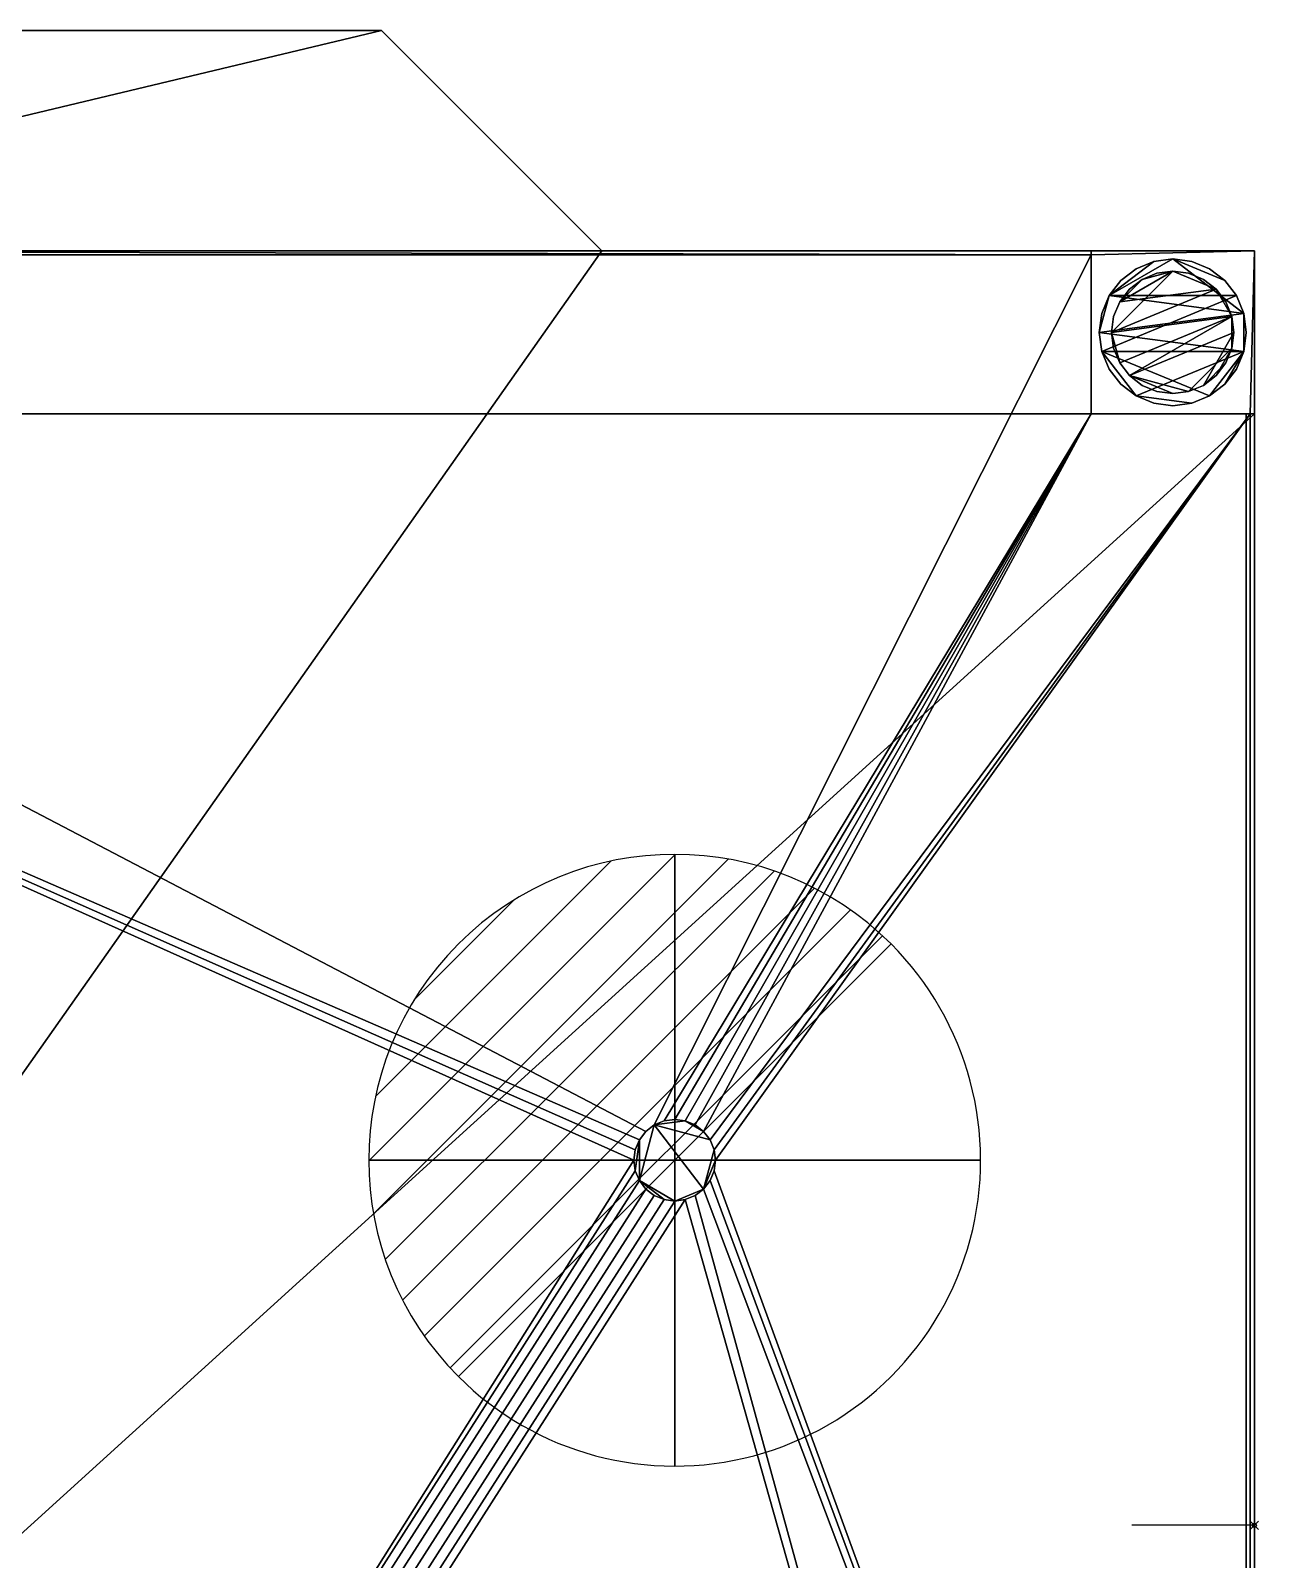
# Model space of a CAD drawing. Header units: millimetres. Extents: x -1 to 1080, y -1245 to 0.
# Drawn here: x 300 to 601, y -374.9 to 0 of the extents above; entities that cross this region are included whole.
import ezdxf

# ---------------------------------------------------------------- set-up
doc = ezdxf.new("R2010")
doc.units = ezdxf.units.MM
doc.header["$PDMODE"] = 35
for name, color, linetype in [('IQ_200_2D', 1, 'Continuous'), ('IQ_200_3D', 1, 'Continuous'), ('IQ_204_2D', 7, 'Continuous'), ('IQ_204_3D', 7, 'Continuous')]:
    doc.layers.add(name, color=color, linetype=linetype)
doc.layers.add('IQ_CON_DRAIN_INT', color=7, linetype='Continuous', lineweight=25)
doc.layers.add('IQ_CURTAIN_3D', color=7, linetype='Continuous', transparency=0.9)
doc.layers.add('IQ_INS_3D', color=3, linetype='Continuous', lineweight=25, plot=False)

# ---------------------------------------------------------------- blocks, each defined once
blk = doc.blocks.new('*X4')
at = {"color": 0}
for p, q in [((313.993, 2209.039), (321.505, 2216.552)), ((314.108, 2207.74), (322.804, 2216.436)), ((314.158, 2210.619), (319.926, 2216.386)), ((314.399, 2206.617), (323.928, 2216.145)), ((314.821, 2205.625), (324.919, 2215.723)), ((315.101, 2212.976), (317.568, 2215.443)), ((315.354, 2204.743), (325.801, 2215.191)), ((315.985, 2203.96), (326.584, 2214.559))]:
    blk.add_line(p, q, dxfattribs=at)
blk = doc.blocks.new('drain')
blk.add_line((-2.121, -2.121), (2.121, 2.121))
at = {"extrusion": (-1, 0, 0)}
blk.add_line((0, 2.121, -2.121), (0, -2.121, 2.121), dxfattribs=at)
at = {"extrusion": (0, -1, 0)}
blk.add_line((-2.121, 0, -2.121), (2.121, 0, 2.121), dxfattribs=at)
at = {"extrusion": (-1, 0, 0)}
for start, end in [(45, 225), (225, 45)]:
    blk.add_arc((0, 0), 3, start, end, dxfattribs=at)
for start, end in [(45, 225), (225, 45)]:
    blk.add_arc((0, 0), 3, start, end)
at = {"extrusion": (0, -1, 0)}
for start, end in [(45, 225), (225, 45)]:
    blk.add_arc((0, 0), 3, start, end, dxfattribs=at)
at = {"xscale": 0.4000000000000909, "yscale": 0.4000000000000909, "zscale": 0.4000000000000909}
blk.add_blockref('*X4', (-128.597, -883.621), dxfattribs=at)
at = {"extrusion": (-1, 0, 0), "xscale": 0.3999999999999773, "yscale": 0.3999999999999773, "zscale": 0.3999999999999773}
blk.add_blockref('*X4', (-128.597, -883.621), dxfattribs=at)
at = {"extrusion": (0, -1, 0), "xscale": 0.4000000000000909, "yscale": 0.4000000000000909, "zscale": 0.4000000000000909}
blk.add_blockref('*X4', (-128.597, -883.621), dxfattribs=at)

msp = doc.modelspace()

# ---------------------------------------------------------------- linework, layer by layer
at = {"layer": 'IQ_200_2D', "linetype": 'Continuous'}
for p, q in [((214, 0), (386, 0)), ((386, 0), (440, -54)), ((0, -54), (600, -54)), ((600, -54), (600, -679))]:
    msp.add_line(p, q, dxfattribs=at)
at = {"layer": 'IQ_204_2D'}
msp.add_line((600, -366.5), (570, -366.5), dxfattribs=at)
at = {"layer": 'IQ_CURTAIN_3D'}
for p, q in [((600, -125.25, 898.97), (600, -125.25, 1369.03)), ((600, -170.25, 898.97), (600, -170.25, 1369.03)), ((600, -232.75, 898.97), (600, -232.75, 1369.03)), ((600, -295.25, 898.97), (600, -295.25, 1369.03)), ((600, -357.75, 898.97), (600, -357.75, 1369.03))]:
    msp.add_line(p, q, dxfattribs=at)
at = {"layer": 'IQ_INS_3D'}
msp.add_point((600, -366.5), dxfattribs=at)

# ---------------------------------------------------------------- block references
at = {"layer": 'IQ_CON_DRAIN_INT', "xscale": 25, "yscale": 25, "zscale": 25}
msp.add_blockref('drain', (457.9, -277), dxfattribs=at)

# ---------------------------------------------------------------- meshes
at = {"layer": 'IQ_200_3D'}
mesh = msp.add_polyface(dxfattribs=at)
corners = [(0, -54, 1450), (0, -679, 1450), (600, -679, 1450), (600, -54, 1450), (440, -54, 1450), (386, 0, 1450), (214, 0, 1450), (160, -54, 1450)]
mesh.append_faces([[corners[k] for k in face] for face in [(4, 1, 2, 3), (1, 7, 0), (7, 5, 6)]], dxfattribs={"vtx0": -1})
mesh.append_faces([[corners[k] for k in face] for face in [(4, 5, 7, 1)]], dxfattribs={"vtx1": -1, "vtx2": -1, "vtx3": -1})
mesh = msp.add_polyface(dxfattribs=at)
corners = [(600, -54, 725), (600, -679, 725), (560, -679, 725), (560, -725, 725), (40, -725, 725), (40, -679, 725), (0, -679, 725), (0, -54, 725), (160, -54, 725), (214, 0, 725), (386, 0, 725), (440, -54, 725), (1, -639, 725), (40, -639, 725), (40, -678, 725), (560, -678, 725), (560, -639, 725), (599, -639, 725), (599, -94, 725), (560, -94, 725), (560, -55, 725), (40, -55, 725), (40, -94, 725), (1, -94, 725)]
mesh.append_faces([[corners[k] for k in face] for face in [(11, 8, 9, 10)]], dxfattribs={"vtx0": -1})
mesh.append_faces([[corners[k] for k in face] for face in [(23, 7, 21, 22), (20, 0, 18, 19)]], dxfattribs={"vtx0": -1, "vtx1": -1})
mesh.append_faces([[corners[k] for k in face] for face in [(6, 12, 14, 5)]], dxfattribs={"vtx0": -1, "vtx1": -1, "vtx2": -1})
mesh.append_faces([[corners[k] for k in face] for face in [(20, 8, 11, 0)]], dxfattribs={"vtx0": -1, "vtx1": -1, "vtx3": -1})
mesh.append_faces([[corners[k] for k in face] for face in [(7, 23, 12, 6), (8, 20, 21, 7)]], dxfattribs={"vtx0": -1, "vtx2": -1})
mesh.append_faces([[corners[k] for k in face] for face in [(2, 4, 5, 15)]], dxfattribs={"vtx0": -1, "vtx2": -1, "vtx3": -1})
mesh.append_faces([[corners[k] for k in face] for face in [(13, 14, 12)]], dxfattribs={"vtx1": -1})
mesh.append_faces([[corners[k] for k in face] for face in [(14, 15, 5)]], dxfattribs={"vtx1": -1, "vtx2": -1})
mesh.append_faces([[corners[k] for k in face] for face in [(1, 2, 15, 17)]], dxfattribs={"vtx1": -1, "vtx2": -1, "vtx3": -1})
mesh.append_faces([[corners[k] for k in face] for face in [(17, 18, 0, 1)]], dxfattribs={"vtx1": -1, "vtx3": -1})
mesh.append_faces([[corners[k] for k in face] for face in [(15, 16, 17), (2, 3, 4)]], dxfattribs={"vtx2": -1})
mesh = msp.add_polyface(dxfattribs=at)
corners = [(386, 0, 1450), (386, 0, 725), (214, 0, 725), (214, 0, 1450)]
mesh.append_faces([[corners[k] for k in face] for face in [(0, 1, 2, 3)]])
mesh = msp.add_polyface(dxfattribs=at)
corners = [(440, -54, 1450), (440, -54, 725), (386, 0, 725), (386, 0, 1450)]
mesh.append_faces([[corners[k] for k in face] for face in [(0, 1, 2, 3)]])
mesh = msp.add_polyface(dxfattribs=at)
corners = [(600, -54, 1450), (600, -54, 725), (440, -54, 725), (440, -54, 1450), (0, -54, 725), (0, -54, 1450), (160, -54, 1450), (160, -54, 725)]
mesh.append_faces([[corners[k] for k in face] for face in [(2, 3, 0, 1), (4, 5, 6, 7)]])
mesh = msp.add_polyface(dxfattribs=at)
corners = [(1, -639, 201.37), (1, -94, 201.37), (40, -94, 201.37), (40, -55, 201.37), (560, -55, 201.37), (560, -94, 201.37), (599, -94, 201.37), (599, -639, 201.37), (560, -639, 201.37), (560, -678, 201.37), (40, -678, 201.37), (40, -639, 201.37), (141, -553.9, 201.37), (141.34, -556.49, 201.37), (142.34, -558.9, 201.37), (143.93, -560.97, 201.37), (146, -562.56, 201.37), (148.41, -563.56, 201.37), (151, -563.9, 201.37), (153.59, -563.56, 201.37), (156, -562.56, 201.37), (158.07, -560.97, 201.37), (159.66, -558.9, 201.37), (160.66, -556.49, 201.37), (161, -553.9, 201.37), (160.66, -551.31, 201.37), (159.66, -548.9, 201.37), (158.07, -546.83, 201.37), (156, -545.24, 201.37), (153.59, -544.24, 201.37), (151, -543.9, 201.37), (148.41, -544.24, 201.37), (146, -545.24, 201.37), (143.93, -546.83, 201.37), (142.34, -548.9, 201.37), (141.34, -551.31, 201.37), (201, -553.9, 201.37), (201.34, -556.49, 201.37), (202.34, -558.9, 201.37), (203.93, -560.97, 201.37), (206, -562.56, 201.37), (208.41, -563.56, 201.37), (211, -563.9, 201.37), (213.59, -563.56, 201.37), (216, -562.56, 201.37), (218.07, -560.97, 201.37), (219.66, -558.9, 201.37), (220.66, -556.49, 201.37), (221, -553.9, 201.37), (220.66, -551.31, 201.37), (219.66, -548.9, 201.37), (218.07, -546.83, 201.37), (216, -545.24, 201.37), (213.59, -544.24, 201.37), (211, -543.9, 201.37), (208.41, -544.24, 201.37), (206, -545.24, 201.37), (203.93, -546.83, 201.37), (202.34, -548.9, 201.37), (201.34, -551.31, 201.37), (291, -523.9, 201.37), (291.34, -526.49, 201.37), (292.34, -528.9, 201.37), (293.93, -530.97, 201.37), (296, -532.56, 201.37), (298.41, -533.56, 201.37), (301, -533.9, 201.37), (303.59, -533.56, 201.37), (306, -532.56, 201.37), (308.07, -530.97, 201.37), (309.66, -528.9, 201.37), (310.66, -526.49, 201.37), (311, -523.9, 201.37), (310.66, -521.31, 201.37), (309.66, -518.9, 201.37), (308.07, -516.83, 201.37), (306, -515.24, 201.37), (303.59, -514.24, 201.37), (301, -513.9, 201.37), (298.41, -514.24, 201.37), (296, -515.24, 201.37), (293.93, -516.83, 201.37), (292.34, -518.9, 201.37), (291.34, -521.31, 201.37), (447.9, -277, 201.37), (448.24, -279.59, 201.37), (449.24, -282, 201.37), (450.83, -284.07, 201.37), (452.9, -285.66, 201.37), (455.31, -286.66, 201.37), (457.9, -287, 201.37), (460.49, -286.66, 201.37), (462.9, -285.66, 201.37), (464.97, -284.07, 201.37), (466.56, -282, 201.37), (467.56, -279.59, 201.37), (467.9, -277, 201.37), (467.56, -274.41, 201.37), (466.56, -272, 201.37), (464.97, -269.93, 201.37), (462.9, -268.34, 201.37), (460.49, -267.34, 201.37), (457.9, -267, 201.37), (455.31, -267.34, 201.37), (452.9, -268.34, 201.37), (450.83, -269.93, 201.37), (449.24, -272, 201.37), (448.24, -274.41, 201.37)]
mesh.append_faces([[corners[k] for k in face] for face in [(70, 8, 69), (71, 8, 70), (62, 49, 61), (102, 5, 101), (95, 7, 94), (85, 79, 84), (92, 8, 91), (21, 40, 20), (14, 11, 13), (58, 27, 57), (35, 0, 34)]], dxfattribs={"vtx0": -1, "vtx1": -1})
mesh.append_faces([[corners[k] for k in face] for face in [(80, 2, 84, 79)]], dxfattribs={"vtx0": -1, "vtx1": -1, "vtx2": -1})
mesh.append_faces([[corners[k] for k in face] for face in [(80, 54, 30, 2)]], dxfattribs={"vtx0": -1, "vtx1": -1, "vtx2": -1, "vtx3": -1})
mesh.append_faces([[corners[k] for k in face] for face in [(50, 60, 61, 49), (52, 82, 83, 51), (54, 80, 81, 53), (51, 83, 60, 50), (104, 4, 5, 103), (6, 97, 98), (2, 107, 84), (53, 81, 82, 52), (20, 40, 41, 19), (11, 16, 17, 10), (28, 56, 57, 27), (29, 55, 56, 28), (2, 30, 31)]], dxfattribs={"vtx0": -1, "vtx2": -1})
mesh.append_faces([[corners[k] for k in face] for face in [(44, 66, 67, 9), (8, 72, 73, 91)]], dxfattribs={"vtx0": -1, "vtx2": -1, "vtx3": -1})
mesh.append_faces([[corners[k] for k in face] for face in [(67, 68, 9), (71, 72, 8), (96, 97, 6), (93, 94, 7), (100, 101, 5), (99, 100, 5), (102, 103, 5), (106, 107, 2), (42, 43, 10), (44, 45, 66), (18, 19, 10), (17, 18, 10), (15, 16, 11), (14, 15, 11), (12, 13, 11), (31, 32, 2)]], dxfattribs={"vtx1": -1, "vtx2": -1})
mesh.append_faces([[corners[k] for k in face] for face in [(41, 42, 10, 19)]], dxfattribs={"vtx1": -1, "vtx2": -1, "vtx3": -1})
mesh.append_faces([[corners[k] for k in face] for face in [(8, 9, 68, 69), (7, 8, 92, 93), (74, 75, 89, 90), (73, 74, 90, 91), (75, 76, 88, 89), (65, 66, 45, 46), (64, 65, 46, 47), (62, 63, 48, 49), (63, 64, 47, 48), (78, 79, 85, 86), (77, 78, 86, 87), (76, 77, 87, 88), (95, 96, 6, 7), (5, 6, 98, 99), (104, 105, 3, 4), (105, 106, 2, 3), (43, 44, 9, 10), (39, 40, 21, 22), (38, 39, 22, 23), (37, 38, 23, 24), (36, 37, 24, 25), (35, 12, 11, 0), (59, 36, 25, 26), (58, 59, 26, 27), (54, 55, 29, 30), (32, 33, 1, 2), (33, 34, 0, 1)]], dxfattribs={"vtx1": -1, "vtx3": -1})
mesh = msp.add_polyface(dxfattribs=at)
corners = [(40, -55, 201.37), (40, -55, 725), (560, -55, 725), (560, -55, 201.37)]
mesh.append_faces([[corners[k] for k in face] for face in [(0, 1, 2, 3)]])
mesh = msp.add_polyface(dxfattribs=at)
corners = [(560, -54, 725), (560, -94, 725), (600, -94, 725), (600, -54, 725)]
mesh.append_faces([[corners[k] for k in face] for face in [(0, 1, 2, 3)]])
mesh = msp.add_polyface(dxfattribs=at)
corners = [(600, -94, 75), (560, -94, 75), (560, -54, 75), (600, -54, 75)]
mesh.append_faces([[corners[k] for k in face] for face in [(0, 1, 2, 3)]])
mesh = msp.add_polyface(dxfattribs=at)
corners = [(600, -54, 725), (600, -54, 75), (560, -54, 75), (560, -54, 725)]
mesh.append_faces([[corners[k] for k in face] for face in [(0, 1, 2, 3)]])
mesh = msp.add_polyface(dxfattribs=at)
corners = [(560, -54, 725), (560, -54, 75), (560, -94, 75), (560, -94, 725)]
mesh.append_faces([[corners[k] for k in face] for face in [(0, 1, 2, 3)]])
mesh = msp.add_polyface(dxfattribs=at)
corners = [(560, -55, 201.37), (560, -55, 725), (560, -94, 725), (560, -94, 201.37)]
mesh.append_faces([[corners[k] for k in face] for face in [(0, 1, 2, 3)]])
mesh = msp.add_polyface(dxfattribs=at)
corners = [(562, -74, 5), (562.61, -78.66, 5), (564.41, -83, 5), (567.27, -86.73, 5), (571, -89.59, 5), (575.34, -91.39, 5), (580, -92, 5), (584.66, -91.39, 5), (589, -89.59, 5), (592.73, -86.73, 5), (595.59, -83, 5), (597.39, -78.66, 5), (598, -74, 5), (597.39, -69.34, 5), (595.59, -65, 5), (592.73, -61.27, 5), (589, -58.41, 5), (584.66, -56.61, 5), (580, -56, 5), (575.34, -56.61, 5), (571, -58.41, 5), (567.27, -61.27, 5), (564.41, -65, 5), (562.61, -69.34, 5)]
mesh.append_faces([[corners[k] for k in face] for face in [(11, 8, 9, 10)]], dxfattribs={"vtx0": -1})
mesh.append_faces([[corners[k] for k in face] for face in [(4, 7, 8, 11), (11, 0, 1, 4), (13, 18, 19, 22)]], dxfattribs={"vtx0": -1, "vtx2": -1, "vtx3": -1})
mesh.append_faces([[corners[k] for k in face] for face in [(0, 11, 12, 13)]], dxfattribs={"vtx0": -1, "vtx3": -1})
mesh.append_faces([[corners[k] for k in face] for face in [(2, 3, 4, 1), (16, 17, 18, 15)]], dxfattribs={"vtx2": -1})
mesh.append_faces([[corners[k] for k in face] for face in [(13, 14, 15, 18), (22, 23, 0, 13)]], dxfattribs={"vtx2": -1, "vtx3": -1})
mesh.append_faces([[corners[k] for k in face] for face in [(4, 5, 6, 7), (19, 20, 21, 22)]], dxfattribs={"vtx3": -1})
mesh = msp.add_polyface(dxfattribs=at)
corners = [(562, -74), (562.61, -69.34), (564.41, -65), (567.27, -61.27), (571, -58.41), (575.34, -56.61), (580, -56), (584.66, -56.61), (589, -58.41), (592.73, -61.27), (595.59, -65), (597.39, -69.34), (598, -74), (597.39, -78.66), (595.59, -83), (592.73, -86.73), (589, -89.59), (584.66, -91.39), (580, -92), (575.34, -91.39), (571, -89.59), (567.27, -86.73), (564.41, -83), (562.61, -78.66)]
mesh.append_faces([[corners[k] for k in face] for face in [(2, 0, 1), (15, 13, 14), (13, 11, 12)]], dxfattribs={"vtx0": -1})
mesh.append_faces([[corners[k] for k in face] for face in [(16, 23, 13, 15)]], dxfattribs={"vtx0": -1, "vtx1": -1, "vtx2": -1})
mesh.append_faces([[corners[k] for k in face] for face in [(2, 10, 23, 0)]], dxfattribs={"vtx0": -1, "vtx1": -1, "vtx3": -1})
mesh.append_faces([[corners[k] for k in face] for face in [(2, 5, 6)]], dxfattribs={"vtx0": -1, "vtx2": -1})
mesh.append_faces([[corners[k] for k in face] for face in [(23, 10, 11, 13), (23, 16, 17, 20)]], dxfattribs={"vtx0": -1, "vtx2": -1, "vtx3": -1})
mesh.append_faces([[corners[k] for k in face] for face in [(9, 10, 2, 6)]], dxfattribs={"vtx1": -1, "vtx2": -1, "vtx3": -1})
mesh.append_faces([[corners[k] for k in face] for face in [(3, 4, 5, 2), (18, 19, 20, 17)]], dxfattribs={"vtx2": -1})
mesh.append_faces([[corners[k] for k in face] for face in [(6, 7, 8, 9), (20, 21, 22, 23)]], dxfattribs={"vtx3": -1})
mesh = msp.add_polyface(dxfattribs=at)
corners = [(562, -74, 5), (562.61, -69.34, 5), (564.41, -65, 5), (567.27, -61.27, 5), (571, -58.41, 5), (575.34, -56.61, 5), (580, -56, 5), (584.66, -56.61, 5), (589, -58.41, 5), (592.73, -61.27, 5), (595.59, -65, 5), (597.39, -69.34, 5), (598, -74, 5), (598, -74), (597.39, -69.34), (595.59, -65), (592.73, -61.27), (589, -58.41), (584.66, -56.61), (580, -56), (575.34, -56.61), (571, -58.41), (567.27, -61.27), (564.41, -65), (562.61, -69.34), (562, -74)]
mesh.append_faces([[corners[k] for k in face] for face in [(13, 14, 11, 12), (0, 1, 24, 25)]], dxfattribs={"vtx1": -1})
mesh.append_faces([[corners[k] for k in face] for face in [(14, 15, 10, 11), (16, 17, 8, 9), (15, 16, 9, 10), (17, 18, 7, 8), (6, 7, 18, 19), (19, 20, 5, 6), (20, 21, 4, 5), (22, 23, 2, 3), (21, 22, 3, 4), (23, 24, 1, 2)]], dxfattribs={"vtx1": -1, "vtx3": -1})
mesh = msp.add_polyface(dxfattribs=at)
corners = [(600, -54, 1450), (600, -679, 1450), (600, -679, 725), (600, -54, 725), (600, -639, 850), (600, -639, 1370), (600, -94, 1370), (600, -94, 850)]
mesh.append_faces([[corners[k] for k in face] for face in [(1, 5, 6, 0), (0, 6, 7, 3)]], dxfattribs={"vtx0": -1, "vtx2": -1})
mesh.append_faces([[corners[k] for k in face] for face in [(4, 5, 1, 2), (7, 4, 2, 3)]], dxfattribs={"vtx1": -1, "vtx3": -1})
mesh = msp.add_polyface(dxfattribs=at)
corners = [(600, -94, 725), (600, -94, 75), (600, -54, 75), (600, -54, 725)]
mesh.append_faces([[corners[k] for k in face] for face in [(0, 1, 2, 3)]])
mesh = msp.add_polyface(dxfattribs=at)
corners = [(565, -74, 75), (565.51, -77.88, 75), (567.01, -81.5, 75), (569.39, -84.61, 75), (572.5, -86.99, 75), (576.12, -88.49, 75), (580, -89, 75), (583.88, -88.49, 75), (587.5, -86.99, 75), (590.61, -84.61, 75), (592.99, -81.5, 75), (594.49, -77.88, 75), (595, -74, 75), (594.49, -70.12, 75), (592.99, -66.5, 75), (590.61, -63.39, 75), (587.5, -61.01, 75), (583.88, -59.51, 75), (580, -59, 75), (576.12, -59.51, 75), (572.5, -61.01, 75), (569.39, -63.39, 75), (567.01, -66.5, 75), (565.51, -70.12, 75)]
mesh.append_faces([[corners[k] for k in face] for face in [(10, 8, 9), (22, 20, 21)]], dxfattribs={"vtx0": -1})
mesh.append_faces([[corners[k] for k in face] for face in [(7, 3, 6)]], dxfattribs={"vtx0": -1, "vtx1": -1})
mesh.append_faces([[corners[k] for k in face] for face in [(22, 15, 18, 20)]], dxfattribs={"vtx0": -1, "vtx1": -1, "vtx2": -1, "vtx3": -1})
mesh.append_faces([[corners[k] for k in face] for face in [(13, 2, 3, 12)]], dxfattribs={"vtx0": -1, "vtx2": -1})
mesh.append_faces([[corners[k] for k in face] for face in [(3, 7, 8, 12)]], dxfattribs={"vtx0": -1, "vtx2": -1, "vtx3": -1})
mesh.append_faces([[corners[k] for k in face] for face in [(17, 18, 15, 16), (19, 20, 18)]], dxfattribs={"vtx1": -1})
mesh.append_faces([[corners[k] for k in face] for face in [(11, 12, 8, 10)]], dxfattribs={"vtx1": -1, "vtx2": -1})
mesh.append_faces([[corners[k] for k in face] for face in [(4, 5, 6, 3)]], dxfattribs={"vtx2": -1})
mesh.append_faces([[corners[k] for k in face] for face in [(0, 1, 2, 13), (13, 14, 15, 0), (22, 23, 0, 15)]], dxfattribs={"vtx2": -1, "vtx3": -1})
mesh = msp.add_polyface(dxfattribs=at)
corners = [(565, -74, 5), (565.51, -70.12, 5), (567.01, -66.5, 5), (569.39, -63.39, 5), (572.5, -61.01, 5), (576.12, -59.51, 5), (580, -59, 5), (583.88, -59.51, 5), (587.5, -61.01, 5), (590.61, -63.39, 5), (592.99, -66.5, 5), (594.49, -70.12, 5), (595, -74, 5), (594.49, -77.88, 5), (592.99, -81.5, 5), (590.61, -84.61, 5), (587.5, -86.99, 5), (583.88, -88.49, 5), (580, -89, 5), (576.12, -88.49, 5), (572.5, -86.99, 5), (569.39, -84.61, 5), (567.01, -81.5, 5), (565.51, -77.88, 5)]
mesh.append_faces([[corners[k] for k in face] for face in [(9, 6, 7, 8), (4, 2, 3), (15, 13, 14)]], dxfattribs={"vtx0": -1})
mesh.append_faces([[corners[k] for k in face] for face in [(18, 21, 17)]], dxfattribs={"vtx0": -1, "vtx1": -1})
mesh.append_faces([[corners[k] for k in face] for face in [(22, 0, 11, 21)]], dxfattribs={"vtx0": -1, "vtx1": -1, "vtx2": -1})
mesh.append_faces([[corners[k] for k in face] for face in [(0, 6, 9, 11), (21, 11, 13, 17)]], dxfattribs={"vtx0": -1, "vtx1": -1, "vtx2": -1, "vtx3": -1})
mesh.append_faces([[corners[k] for k in face] for face in [(23, 0, 22), (12, 13, 11)]], dxfattribs={"vtx1": -1})
mesh.append_faces([[corners[k] for k in face] for face in [(16, 17, 13, 15)]], dxfattribs={"vtx1": -1, "vtx2": -1})
mesh.append_faces([[corners[k] for k in face] for face in [(9, 10, 11)]], dxfattribs={"vtx2": -1})
mesh.append_faces([[corners[k] for k in face] for face in [(4, 5, 6, 2), (0, 1, 2, 6)]], dxfattribs={"vtx2": -1, "vtx3": -1})
mesh.append_faces([[corners[k] for k in face] for face in [(18, 19, 20, 21)]], dxfattribs={"vtx3": -1})
mesh = msp.add_polyface(dxfattribs=at)
corners = [(565, -74, 75), (565.51, -70.12, 75), (567.01, -66.5, 75), (569.39, -63.39, 75), (572.5, -61.01, 75), (576.12, -59.51, 75), (580, -59, 75), (583.88, -59.51, 75), (587.5, -61.01, 75), (590.61, -63.39, 75), (592.99, -66.5, 75), (594.49, -70.12, 75), (595, -74, 75), (595, -74, 5), (594.49, -70.12, 5), (592.99, -66.5, 5), (590.61, -63.39, 5), (587.5, -61.01, 5), (583.88, -59.51, 5), (580, -59, 5), (576.12, -59.51, 5), (572.5, -61.01, 5), (569.39, -63.39, 5), (567.01, -66.5, 5), (565.51, -70.12, 5), (565, -74, 5)]
mesh.append_faces([[corners[k] for k in face] for face in [(1, 24, 25, 0)]], dxfattribs={"vtx0": -1})
mesh.append_faces([[corners[k] for k in face] for face in [(8, 17, 18, 7), (9, 16, 17, 8), (7, 18, 19, 6), (15, 10, 11, 14), (5, 20, 21, 4), (4, 21, 22, 3), (2, 23, 24, 1), (3, 22, 23, 2), (20, 5, 6, 19)]], dxfattribs={"vtx0": -1, "vtx2": -1})
mesh.append_faces([[corners[k] for k in face] for face in [(13, 14, 11, 12)]], dxfattribs={"vtx1": -1})
mesh.append_faces([[corners[k] for k in face] for face in [(9, 10, 15, 16)]], dxfattribs={"vtx1": -1, "vtx3": -1})
mesh = msp.add_polyface(dxfattribs=at)
corners = [(598, -74, 5), (597.39, -78.66, 5), (595.59, -83, 5), (592.73, -86.73, 5), (589, -89.59, 5), (584.66, -91.39, 5), (580, -92, 5), (575.34, -91.39, 5), (571, -89.59, 5), (567.27, -86.73, 5), (564.41, -83, 5), (562.61, -78.66, 5), (562, -74, 5), (562, -74), (562.61, -78.66), (564.41, -83), (567.27, -86.73), (571, -89.59), (575.34, -91.39), (580, -92), (584.66, -91.39), (589, -89.59), (592.73, -86.73), (595.59, -83), (597.39, -78.66), (598, -74)]
mesh.append_faces([[corners[k] for k in face] for face in [(13, 14, 11, 12), (0, 1, 24, 25)]], dxfattribs={"vtx1": -1})
mesh.append_faces([[corners[k] for k in face] for face in [(14, 15, 10, 11), (16, 17, 8, 9), (15, 16, 9, 10), (17, 18, 7, 8), (6, 7, 18, 19), (19, 20, 5, 6), (20, 21, 4, 5), (22, 23, 2, 3), (21, 22, 3, 4), (23, 24, 1, 2)]], dxfattribs={"vtx1": -1, "vtx3": -1})
mesh = msp.add_polyface(dxfattribs=at)
corners = [(595, -74, 75), (594.49, -77.88, 75), (592.99, -81.5, 75), (590.61, -84.61, 75), (587.5, -86.99, 75), (583.88, -88.49, 75), (580, -89, 75), (576.12, -88.49, 75), (572.5, -86.99, 75), (569.39, -84.61, 75), (567.01, -81.5, 75), (565.51, -77.88, 75), (565, -74, 75), (565, -74, 5), (565.51, -77.88, 5), (567.01, -81.5, 5), (569.39, -84.61, 5), (572.5, -86.99, 5), (576.12, -88.49, 5), (580, -89, 5), (583.88, -88.49, 5), (587.5, -86.99, 5), (590.61, -84.61, 5), (592.99, -81.5, 5), (594.49, -77.88, 5), (595, -74, 5)]
mesh.append_faces([[corners[k] for k in face] for face in [(1, 24, 25, 0)]], dxfattribs={"vtx0": -1})
mesh.append_faces([[corners[k] for k in face] for face in [(11, 14, 15, 10), (10, 15, 16, 9), (8, 17, 18, 7), (9, 16, 17, 8), (7, 18, 19, 6), (5, 20, 21, 4), (4, 21, 22, 3), (2, 23, 24, 1), (3, 22, 23, 2), (20, 5, 6, 19)]], dxfattribs={"vtx0": -1, "vtx2": -1})
mesh.append_faces([[corners[k] for k in face] for face in [(12, 13, 14, 11)]], dxfattribs={"vtx2": -1})
mesh = msp.add_polyface(dxfattribs=at)
corners = [(0, -639, 850), (600, -639, 850), (600, -94, 850), (0, -94, 850), (0, -94, 850), (0, -94, 850), (0, -639, 850), (0, -639, 850)]
mesh.append_faces([[corners[k] for k in face] for face in [(1, 2, 7, 0), (6, 7, 4, 5)]], dxfattribs={"vtx1": -1})
mesh.append_faces([[corners[k] for k in face] for face in [(2, 3, 4, 7)]], dxfattribs={"vtx2": -1, "vtx3": -1})
mesh = msp.add_polyface(dxfattribs=at)
corners = [(0, -94, 850), (600, -94, 850), (600, -94, 1370), (0, -94, 1370), (0, -94, 910)]
mesh.append_faces([[corners[k] for k in face] for face in [(1, 2, 4, 0)]], dxfattribs={"vtx1": -1})
mesh.append_faces([[corners[k] for k in face] for face in [(2, 3, 4)]], dxfattribs={"vtx2": -1})
mesh = msp.add_polyface(dxfattribs=at)
corners = [(0, -639, 1370), (0, -94, 1370), (600, -94, 1370), (600, -639, 1370)]
mesh.append_faces([[corners[k] for k in face] for face in [(0, 1, 2, 3)]])
mesh = msp.add_polyface(dxfattribs=at)
corners = [(560, -94, 201.37), (560, -94, 725), (599, -94, 725), (599, -94, 201.37)]
mesh.append_faces([[corners[k] for k in face] for face in [(0, 1, 2, 3)]])
mesh = msp.add_polyface(dxfattribs=at)
corners = [(560, -94, 725), (560, -94, 75), (600, -94, 75), (600, -94, 725)]
mesh.append_faces([[corners[k] for k in face] for face in [(0, 1, 2, 3)]])
mesh = msp.add_polyface(dxfattribs=at)
corners = [(599, -94, 201.37), (599, -94, 725), (599, -639, 725), (599, -639, 201.37)]
mesh.append_faces([[corners[k] for k in face] for face in [(0, 1, 2, 3)]])
at = {"layer": 'IQ_204_3D'}
mesh = msp.add_polyface(dxfattribs=at)
corners = [(447.9, -277, 173.9), (448.24, -274.41, 173.9), (449.24, -272, 173.9), (450.83, -269.93, 173.9), (452.9, -268.34, 173.9), (455.31, -267.34, 173.9), (457.9, -267, 173.9), (460.49, -267.34, 173.9), (462.9, -268.34, 173.9), (464.97, -269.93, 173.9), (466.56, -272, 173.9), (467.56, -274.41, 173.9), (467.9, -277, 173.9), (467.56, -279.59, 173.9), (466.56, -282, 173.9), (464.97, -284.07, 173.9), (462.9, -285.66, 173.9), (460.49, -286.66, 173.9), (457.9, -287, 173.9), (455.31, -286.66, 173.9), (452.9, -285.66, 173.9), (450.83, -284.07, 173.9), (449.24, -282, 173.9), (448.24, -279.59, 173.9)]
mesh.append_faces([[corners[k] for k in face] for face in [(9, 7, 8), (15, 12, 13, 14)]], dxfattribs={"vtx0": -1})
mesh.append_faces([[corners[k] for k in face] for face in [(23, 2, 22), (19, 22, 18)]], dxfattribs={"vtx0": -1, "vtx1": -1})
mesh.append_faces([[corners[k] for k in face] for face in [(10, 4, 7, 9)]], dxfattribs={"vtx0": -1, "vtx1": -1, "vtx2": -1})
mesh.append_faces([[corners[k] for k in face] for face in [(22, 4, 15, 18)]], dxfattribs={"vtx0": -1, "vtx1": -1, "vtx2": -1, "vtx3": -1})
mesh.append_faces([[corners[k] for k in face] for face in [(15, 4, 10, 11)]], dxfattribs={"vtx0": -1, "vtx1": -1, "vtx3": -1})
mesh.append_faces([[corners[k] for k in face] for face in [(11, 12, 15)]], dxfattribs={"vtx1": -1, "vtx2": -1})
mesh.append_faces([[corners[k] for k in face] for face in [(5, 6, 7, 4), (20, 21, 22, 19)]], dxfattribs={"vtx2": -1})
mesh.append_faces([[corners[k] for k in face] for face in [(2, 3, 4, 22)]], dxfattribs={"vtx2": -1, "vtx3": -1})
mesh.append_faces([[corners[k] for k in face] for face in [(23, 0, 1, 2), (15, 16, 17, 18)]], dxfattribs={"vtx3": -1})
mesh = msp.add_polyface(dxfattribs=at)
corners = [(467.9, -277, 173.9), (467.56, -274.41, 173.9), (466.56, -272, 173.9), (464.97, -269.93, 173.9), (462.9, -268.34, 173.9), (460.49, -267.34, 173.9), (457.9, -267, 173.9), (455.31, -267.34, 173.9), (452.9, -268.34, 173.9), (450.83, -269.93, 173.9), (449.24, -272, 173.9), (448.24, -274.41, 173.9), (447.9, -277, 173.9), (447.9, -277, 201.37), (448.24, -274.41, 201.37), (449.24, -272, 201.37), (450.83, -269.93, 201.37), (452.9, -268.34, 201.37), (455.31, -267.34, 201.37), (457.9, -267, 201.37), (460.49, -267.34, 201.37), (462.9, -268.34, 201.37), (464.97, -269.93, 201.37), (466.56, -272, 201.37), (467.56, -274.41, 201.37), (467.9, -277, 201.37)]
mesh.append_faces([[corners[k] for k in face] for face in [(0, 1, 24, 25), (13, 14, 11, 12)]], dxfattribs={"vtx1": -1})
mesh.append_faces([[corners[k] for k in face] for face in [(1, 2, 23, 24), (3, 4, 21, 22), (2, 3, 22, 23), (4, 5, 20, 21), (19, 20, 5, 6), (6, 7, 18, 19), (7, 8, 17, 18), (9, 10, 15, 16), (8, 9, 16, 17), (10, 11, 14, 15)]], dxfattribs={"vtx1": -1, "vtx3": -1})
mesh = msp.add_polyface(dxfattribs=at)
corners = [(447.9, -277, 173.9), (448.24, -279.59, 173.9), (449.24, -282, 173.9), (450.83, -284.07, 173.9), (452.9, -285.66, 173.9), (455.31, -286.66, 173.9), (457.9, -287, 173.9), (460.49, -286.66, 173.9), (462.9, -285.66, 173.9), (464.97, -284.07, 173.9), (466.56, -282, 173.9), (467.56, -279.59, 173.9), (467.9, -277, 173.9), (467.9, -277, 201.37), (467.56, -279.59, 201.37), (466.56, -282, 201.37), (464.97, -284.07, 201.37), (462.9, -285.66, 201.37), (460.49, -286.66, 201.37), (457.9, -287, 201.37), (455.31, -286.66, 201.37), (452.9, -285.66, 201.37), (450.83, -284.07, 201.37), (449.24, -282, 201.37), (448.24, -279.59, 201.37), (447.9, -277, 201.37)]
mesh.append_faces([[corners[k] for k in face] for face in [(0, 1, 24, 25), (13, 14, 11, 12)]], dxfattribs={"vtx1": -1})
mesh.append_faces([[corners[k] for k in face] for face in [(1, 2, 23, 24), (3, 4, 21, 22), (2, 3, 22, 23), (4, 5, 20, 21), (19, 20, 5, 6), (6, 7, 18, 19), (7, 8, 17, 18), (9, 10, 15, 16), (8, 9, 16, 17), (10, 11, 14, 15)]], dxfattribs={"vtx1": -1, "vtx3": -1})
at = {"layer": 'IQ_CURTAIN_3D'}
mesh = msp.add_polyface(dxfattribs=at)
corners = [(600, -94, 898.97), (600, -639, 898.97), (598, -639, 898.97), (598, -94, 898.97)]
mesh.append_faces([[corners[k] for k in face] for face in [(0, 1, 2, 3)]])
mesh = msp.add_polyface(dxfattribs=at)
corners = [(598, -639, 1370), (600, -639, 1370), (600, -94, 1370), (598, -94, 1370)]
mesh.append_faces([[corners[k] for k in face] for face in [(0, 1, 2, 3)]])
mesh = msp.add_polyface(dxfattribs=at)
corners = [(598, -94, 1370), (598, -94, 898.97), (598, -639, 898.97), (598, -639, 1370)]
mesh.append_faces([[corners[k] for k in face] for face in [(0, 1, 2, 3)]])
mesh = msp.add_polyface(dxfattribs=at)
corners = [(600, -94, 1370), (600, -94, 898.97), (598, -94, 898.97), (598, -94, 1370)]
mesh.append_faces([[corners[k] for k in face] for face in [(0, 1, 2, 3)]])
mesh = msp.add_polyface(dxfattribs=at)
corners = [(600, -639, 1370), (600, -639, 898.97), (600, -94, 898.97), (600, -94, 1370)]
mesh.append_faces([[corners[k] for k in face] for face in [(0, 1, 2, 3)]])

doc.saveas('drawing.dxf')
